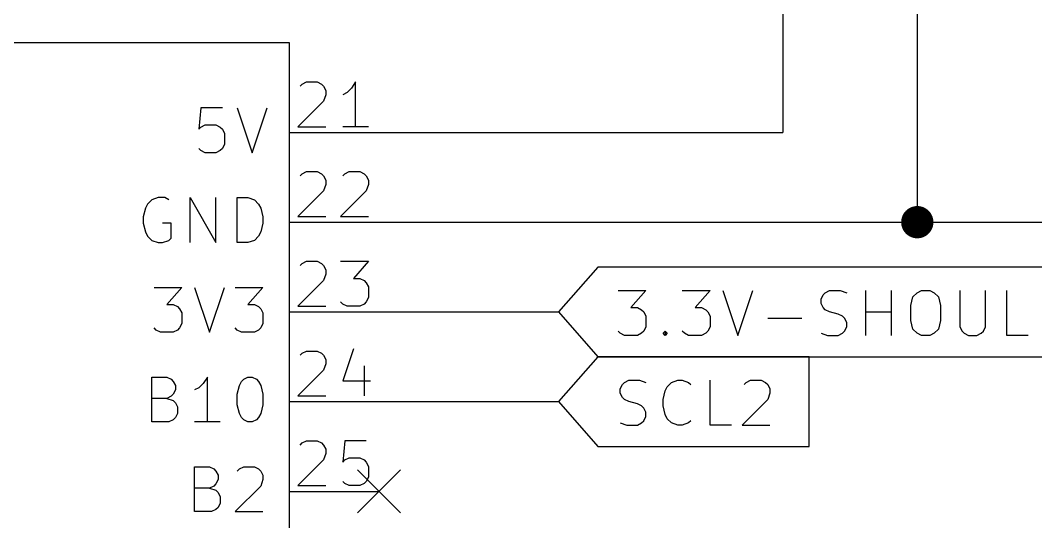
# Model space of a CAD drawing. Extents: x 0.4 to 16.1, y -11.3 to -0.4.
# Drawn here: x 8.3 to 9.432, y -2.834 to -2.275 of the extents above; entities that cross this region are included whole.
import ezdxf

# ---------------------------------------------------------------- set-up
doc = ezdxf.new("R2010")
doc.units = 0
doc.header["$MEASUREMENT"] = 0
for name, color, linetype in [('BLUE2', 5, 'CONTINUOUS'), ('CYAN2', 4, 'CONTINUOUS'), ('GREEN3', 91, 'CONTINUOUS'), ('RED2', 1, 'CONTINUOUS'), ('RED3', 11, 'CONTINUOUS')]:
    doc.layers.add(name, color=color, linetype=linetype)

msp = doc.modelspace()

# ---------------------------------------------------------------- linework, layer by layer
at = {"layer": 'BLUE2', "linetype": 'CONTINUOUS'}
for p, q in [((8.676, -2.776), (8.724, -2.824)), ((8.724, -2.776), (8.676, -2.824))]:
    msp.add_line(p, q, dxfattribs=at)
at = {"layer": 'CYAN2', "linetype": 'CONTINUOUS'}
for p, q in [((8.50143, -2.37262), (8.49905, -2.39643)), ((8.50143, -2.37262), (8.49905, -2.39643)), ((8.52524, -2.37262), (8.50143, -2.37262)), ((8.52524, -2.37262), (8.50143, -2.37262)), ((8.5419, -2.37262), (8.55857, -2.42262)), ((8.5419, -2.37262), (8.55857, -2.42262)), ((8.55857, -2.42262), (8.57524, -2.37262)), ((8.55857, -2.42262), (8.57524, -2.37262)), ((8.49905, -2.39643), (8.50143, -2.39405)), ((8.49905, -2.39643), (8.50143, -2.39405)), ((8.50143, -2.39405), (8.50619, -2.39167)), ((8.50143, -2.39405), (8.50619, -2.39167)), ((8.50619, -2.39167), (8.51809, -2.39167)), ((8.50619, -2.39167), (8.51809, -2.39167)), ((8.51809, -2.39167), (8.52285, -2.39405)), ((8.51809, -2.39167), (8.52285, -2.39405)), ((8.52285, -2.39405), (8.52524, -2.39643)), ((8.52285, -2.39405), (8.52524, -2.39643)), ((8.52524, -2.39643), (8.52762, -2.40119)), ((8.52524, -2.39643), (8.52762, -2.40119)), ((8.52762, -2.40119), (8.52762, -2.41309)), ((8.52762, -2.40119), (8.52762, -2.41309)), ((8.50143, -2.42024), (8.49905, -2.41785)), ((8.50143, -2.42024), (8.49905, -2.41785)), ((8.50619, -2.42262), (8.50143, -2.42024)), ((8.50619, -2.42262), (8.50143, -2.42024)), ((8.52285, -2.42024), (8.51809, -2.42262)), ((8.52285, -2.42024), (8.51809, -2.42262)), ((8.52524, -2.41785), (8.52285, -2.42024)), ((8.52524, -2.41785), (8.52285, -2.42024)), ((8.52762, -2.41309), (8.52524, -2.41785)), ((8.52762, -2.41309), (8.52524, -2.41785)), ((8.51809, -2.42262), (8.50619, -2.42262)), ((8.51809, -2.42262), (8.50619, -2.42262)), ((8.44667, -2.475), (8.4419, -2.47976)), ((8.44667, -2.475), (8.4419, -2.47976)), ((8.45381, -2.47262), (8.44667, -2.475)), ((8.45381, -2.47262), (8.44667, -2.475)), ((8.46095, -2.47262), (8.45381, -2.47262)), ((8.46095, -2.47262), (8.45381, -2.47262)), ((8.46571, -2.475), (8.46095, -2.47262)), ((8.46571, -2.475), (8.46095, -2.47262)), ((8.48952, -2.52262), (8.48952, -2.47262)), ((8.48952, -2.47262), (8.51809, -2.52262)), ((8.48952, -2.52262), (8.48952, -2.47262)), ((8.48952, -2.47262), (8.51809, -2.52262)), ((8.51809, -2.52262), (8.51809, -2.47262)), ((8.51809, -2.52262), (8.51809, -2.47262)), ((8.5419, -2.52262), (8.5419, -2.47262)), ((8.5419, -2.47262), (8.55381, -2.47262)), ((8.5419, -2.52262), (8.5419, -2.47262)), ((8.5419, -2.47262), (8.55381, -2.47262)), ((8.55381, -2.47262), (8.56095, -2.475)), ((8.55381, -2.47262), (8.56095, -2.475)), ((8.56095, -2.475), (8.56571, -2.47976)), ((8.56095, -2.475), (8.56571, -2.47976)), ((8.43952, -2.48452), (8.43714, -2.49405)), ((8.43952, -2.48452), (8.43714, -2.49405)), ((8.4419, -2.47976), (8.43952, -2.48452)), ((8.4419, -2.47976), (8.43952, -2.48452)), ((8.56571, -2.47976), (8.56809, -2.48452)), ((8.56571, -2.47976), (8.56809, -2.48452)), ((8.56809, -2.48452), (8.57047, -2.49405)), ((8.56809, -2.48452), (8.57047, -2.49405)), ((8.43714, -2.49405), (8.43714, -2.50119)), ((8.43714, -2.49405), (8.43714, -2.50119)), ((8.43714, -2.50119), (8.43952, -2.51071)), ((8.43714, -2.50119), (8.43952, -2.51071)), ((8.46809, -2.50119), (8.45857, -2.50119)), ((8.46809, -2.50119), (8.45857, -2.50119)), ((8.46809, -2.51785), (8.46809, -2.50119)), ((8.46809, -2.51785), (8.46809, -2.50119)), ((8.57047, -2.50119), (8.56809, -2.51071)), ((8.57047, -2.50119), (8.56809, -2.51071)), ((8.57047, -2.49405), (8.57047, -2.50119)), ((8.57047, -2.49405), (8.57047, -2.50119)), ((8.43952, -2.51071), (8.4419, -2.51547)), ((8.43952, -2.51071), (8.4419, -2.51547)), ((8.56809, -2.51071), (8.56571, -2.51547)), ((8.56809, -2.51071), (8.56571, -2.51547)), ((8.4419, -2.51547), (8.44667, -2.52024)), ((8.4419, -2.51547), (8.44667, -2.52024)), ((8.44667, -2.52024), (8.45381, -2.52262)), ((8.44667, -2.52024), (8.45381, -2.52262)), ((8.45381, -2.52262), (8.45857, -2.52262)), ((8.45381, -2.52262), (8.45857, -2.52262)), ((8.45857, -2.52262), (8.46571, -2.52024)), ((8.45857, -2.52262), (8.46571, -2.52024)), ((8.46571, -2.52024), (8.46809, -2.51785)), ((8.46571, -2.52024), (8.46809, -2.51785)), ((8.55381, -2.52262), (8.5419, -2.52262)), ((8.55381, -2.52262), (8.5419, -2.52262)), ((8.56095, -2.52024), (8.55381, -2.52262)), ((8.56095, -2.52024), (8.55381, -2.52262)), ((8.56571, -2.51547), (8.56095, -2.52024)), ((8.56571, -2.51547), (8.56095, -2.52024)), ((8.44905, -2.57262), (8.48, -2.57262)), ((8.44905, -2.57262), (8.48, -2.57262)), ((8.48, -2.57262), (8.46333, -2.59167)), ((8.48, -2.57262), (8.46333, -2.59167)), ((8.49428, -2.57262), (8.51095, -2.62262)), ((8.49428, -2.57262), (8.51095, -2.62262)), ((8.51095, -2.62262), (8.52762, -2.57262)), ((8.51095, -2.62262), (8.52762, -2.57262)), ((8.53952, -2.57262), (8.57047, -2.57262)), ((8.53952, -2.57262), (8.57047, -2.57262)), ((8.57047, -2.57262), (8.55381, -2.59167)), ((8.57047, -2.57262), (8.55381, -2.59167)), ((8.46333, -2.59167), (8.47047, -2.59167)), ((8.46333, -2.59167), (8.47047, -2.59167)), ((8.47047, -2.59167), (8.47524, -2.59405)), ((8.47047, -2.59167), (8.47524, -2.59405)), ((8.55381, -2.59167), (8.56095, -2.59167)), ((8.55381, -2.59167), (8.56095, -2.59167)), ((8.56095, -2.59167), (8.56571, -2.59405)), ((8.56095, -2.59167), (8.56571, -2.59405)), ((8.47524, -2.59405), (8.47762, -2.59643)), ((8.47524, -2.59405), (8.47762, -2.59643)), ((8.47762, -2.59643), (8.48, -2.60119)), ((8.47762, -2.59643), (8.48, -2.60119)), ((8.48, -2.60119), (8.48, -2.61309)), ((8.48, -2.60119), (8.48, -2.61309)), ((8.56571, -2.59405), (8.56809, -2.59643)), ((8.56571, -2.59405), (8.56809, -2.59643)), ((8.56809, -2.59643), (8.57047, -2.60119)), ((8.56809, -2.59643), (8.57047, -2.60119)), ((8.57047, -2.60119), (8.57047, -2.61309)), ((8.57047, -2.60119), (8.57047, -2.61309)), ((8.48, -2.61309), (8.47762, -2.61785)), ((8.48, -2.61309), (8.47762, -2.61785)), ((8.57047, -2.61309), (8.56809, -2.61785)), ((8.57047, -2.61309), (8.56809, -2.61785)), ((8.45143, -2.62024), (8.44905, -2.61785)), ((8.45143, -2.62024), (8.44905, -2.61785)), ((8.45619, -2.62262), (8.45143, -2.62024)), ((8.45619, -2.62262), (8.45143, -2.62024)), ((8.47047, -2.62262), (8.45619, -2.62262)), ((8.47047, -2.62262), (8.45619, -2.62262)), ((8.47524, -2.62024), (8.47047, -2.62262)), ((8.47524, -2.62024), (8.47047, -2.62262)), ((8.47762, -2.61785), (8.47524, -2.62024)), ((8.47762, -2.61785), (8.47524, -2.62024)), ((8.5419, -2.62024), (8.53952, -2.61785)), ((8.5419, -2.62024), (8.53952, -2.61785)), ((8.54667, -2.62262), (8.5419, -2.62024)), ((8.54667, -2.62262), (8.5419, -2.62024)), ((8.56095, -2.62262), (8.54667, -2.62262)), ((8.56095, -2.62262), (8.54667, -2.62262)), ((8.56571, -2.62024), (8.56095, -2.62262)), ((8.56571, -2.62024), (8.56095, -2.62262)), ((8.56809, -2.61785), (8.56571, -2.62024)), ((8.56809, -2.61785), (8.56571, -2.62024)), ((8.44667, -2.72262), (8.44667, -2.67262)), ((8.44667, -2.67262), (8.46333, -2.67262)), ((8.44667, -2.72262), (8.44667, -2.67262)), ((8.44667, -2.67262), (8.46333, -2.67262)), ((8.46333, -2.67262), (8.46809, -2.675)), ((8.46333, -2.67262), (8.46809, -2.675)), ((8.46809, -2.675), (8.47047, -2.67738)), ((8.46809, -2.675), (8.47047, -2.67738)), ((8.47047, -2.67738), (8.47285, -2.68214)), ((8.47047, -2.67738), (8.47285, -2.68214)), ((8.47285, -2.68214), (8.47285, -2.6869)), ((8.47285, -2.68214), (8.47285, -2.6869)), ((8.50381, -2.67976), (8.49905, -2.68452)), ((8.50381, -2.67976), (8.49905, -2.68452)), ((8.50857, -2.67262), (8.50381, -2.67976)), ((8.50857, -2.67262), (8.50381, -2.67976)), ((8.50857, -2.72262), (8.50857, -2.67262)), ((8.50857, -2.72262), (8.50857, -2.67262)), ((8.5419, -2.69167), (8.54428, -2.68214)), ((8.5419, -2.69167), (8.54428, -2.68214)), ((8.54428, -2.68214), (8.54667, -2.67738)), ((8.54428, -2.68214), (8.54667, -2.67738)), ((8.54667, -2.67738), (8.54905, -2.675)), ((8.54667, -2.67738), (8.54905, -2.675)), ((8.54905, -2.675), (8.55381, -2.67262)), ((8.54905, -2.675), (8.55381, -2.67262)), ((8.55381, -2.67262), (8.55857, -2.67262)), ((8.55381, -2.67262), (8.55857, -2.67262)), ((8.55857, -2.67262), (8.56333, -2.675)), ((8.55857, -2.67262), (8.56333, -2.675)), ((8.56333, -2.675), (8.56571, -2.67738)), ((8.56333, -2.675), (8.56571, -2.67738)), ((8.56571, -2.67738), (8.56809, -2.68214)), ((8.56571, -2.67738), (8.56809, -2.68214)), ((8.56809, -2.68214), (8.57047, -2.69167)), ((8.56809, -2.68214), (8.57047, -2.69167)), ((8.46809, -2.69405), (8.46333, -2.69643)), ((8.46809, -2.69405), (8.46333, -2.69643)), ((8.47047, -2.69167), (8.46809, -2.69405)), ((8.47047, -2.69167), (8.46809, -2.69405)), ((8.47285, -2.6869), (8.47047, -2.69167)), ((8.47285, -2.6869), (8.47047, -2.69167)), ((8.49905, -2.68452), (8.49428, -2.6869)), ((8.49905, -2.68452), (8.49428, -2.6869)), ((8.5419, -2.70357), (8.5419, -2.69167)), ((8.5419, -2.70357), (8.5419, -2.69167)), ((8.57047, -2.69167), (8.57047, -2.70357)), ((8.57047, -2.69167), (8.57047, -2.70357)), ((8.46333, -2.69643), (8.44667, -2.69643)), ((8.46333, -2.69643), (8.44667, -2.69643)), ((8.46333, -2.69643), (8.47047, -2.69881)), ((8.46333, -2.69643), (8.47047, -2.69881)), ((8.47047, -2.69881), (8.47285, -2.70119)), ((8.47047, -2.69881), (8.47285, -2.70119)), ((8.47285, -2.70119), (8.47524, -2.70595)), ((8.47285, -2.70119), (8.47524, -2.70595)), ((8.54428, -2.71309), (8.5419, -2.70357)), ((8.54428, -2.71309), (8.5419, -2.70357)), ((8.57047, -2.70357), (8.56809, -2.71309)), ((8.57047, -2.70357), (8.56809, -2.71309)), ((8.47524, -2.71309), (8.47285, -2.71785)), ((8.47524, -2.71309), (8.47285, -2.71785)), ((8.47524, -2.70595), (8.47524, -2.71309)), ((8.47524, -2.70595), (8.47524, -2.71309)), ((8.54667, -2.71785), (8.54428, -2.71309)), ((8.54667, -2.71785), (8.54428, -2.71309)), ((8.56809, -2.71309), (8.56571, -2.71785)), ((8.56809, -2.71309), (8.56571, -2.71785)), ((8.46571, -2.72262), (8.44667, -2.72262)), ((8.46571, -2.72262), (8.44667, -2.72262)), ((8.47047, -2.72024), (8.46571, -2.72262)), ((8.47047, -2.72024), (8.46571, -2.72262)), ((8.47285, -2.71785), (8.47047, -2.72024)), ((8.47285, -2.71785), (8.47047, -2.72024)), ((8.52285, -2.72262), (8.49428, -2.72262)), ((8.52285, -2.72262), (8.49428, -2.72262)), ((8.54905, -2.72024), (8.54667, -2.71785)), ((8.54905, -2.72024), (8.54667, -2.71785)), ((8.55381, -2.72262), (8.54905, -2.72024)), ((8.55381, -2.72262), (8.54905, -2.72024)), ((8.55857, -2.72262), (8.55381, -2.72262)), ((8.55857, -2.72262), (8.55381, -2.72262)), ((8.56333, -2.72024), (8.55857, -2.72262)), ((8.56333, -2.72024), (8.55857, -2.72262)), ((8.56571, -2.71785), (8.56333, -2.72024)), ((8.56571, -2.71785), (8.56333, -2.72024)), ((8.49428, -2.82262), (8.49428, -2.77262)), ((8.49428, -2.77262), (8.51095, -2.77262)), ((8.49428, -2.82262), (8.49428, -2.77262)), ((8.49428, -2.77262), (8.51095, -2.77262)), ((8.51095, -2.77262), (8.51571, -2.775)), ((8.51095, -2.77262), (8.51571, -2.775)), ((8.54428, -2.775), (8.54905, -2.77262)), ((8.54428, -2.775), (8.54905, -2.77262)), ((8.54905, -2.77262), (8.56095, -2.77262)), ((8.54905, -2.77262), (8.56095, -2.77262)), ((8.56095, -2.77262), (8.56571, -2.775)), ((8.56095, -2.77262), (8.56571, -2.775)), ((8.51571, -2.775), (8.51809, -2.77738)), ((8.51571, -2.775), (8.51809, -2.77738)), ((8.51809, -2.77738), (8.52047, -2.78214)), ((8.51809, -2.77738), (8.52047, -2.78214)), ((8.52047, -2.78214), (8.52047, -2.7869)), ((8.52047, -2.78214), (8.52047, -2.7869)), ((8.5419, -2.77738), (8.54428, -2.775)), ((8.5419, -2.77738), (8.54428, -2.775)), ((8.56571, -2.775), (8.56809, -2.77738)), ((8.56571, -2.775), (8.56809, -2.77738)), ((8.56809, -2.77738), (8.57047, -2.78214)), ((8.56809, -2.77738), (8.57047, -2.78214)), ((8.57047, -2.78214), (8.57047, -2.7869)), ((8.57047, -2.78214), (8.57047, -2.7869)), ((8.51571, -2.79405), (8.51095, -2.79643)), ((8.51571, -2.79405), (8.51095, -2.79643)), ((8.51809, -2.79167), (8.51571, -2.79405)), ((8.51809, -2.79167), (8.51571, -2.79405)), ((8.52047, -2.7869), (8.51809, -2.79167)), ((8.52047, -2.7869), (8.51809, -2.79167)), ((8.56809, -2.79405), (8.53952, -2.82262)), ((8.56809, -2.79405), (8.53952, -2.82262)), ((8.57047, -2.7869), (8.56809, -2.79405)), ((8.57047, -2.7869), (8.56809, -2.79405)), ((8.51095, -2.79643), (8.49428, -2.79643)), ((8.51095, -2.79643), (8.49428, -2.79643)), ((8.51095, -2.79643), (8.51809, -2.79881)), ((8.51095, -2.79643), (8.51809, -2.79881)), ((8.51809, -2.79881), (8.52047, -2.80119)), ((8.51809, -2.79881), (8.52047, -2.80119)), ((8.52047, -2.80119), (8.52285, -2.80595)), ((8.52047, -2.80119), (8.52285, -2.80595)), ((8.52285, -2.80595), (8.52285, -2.81309)), ((8.52285, -2.80595), (8.52285, -2.81309)), ((8.52047, -2.81785), (8.51809, -2.82024)), ((8.52047, -2.81785), (8.51809, -2.82024)), ((8.52285, -2.81309), (8.52047, -2.81785)), ((8.52285, -2.81309), (8.52047, -2.81785)), ((8.51333, -2.82262), (8.49428, -2.82262)), ((8.51333, -2.82262), (8.49428, -2.82262)), ((8.51809, -2.82024), (8.51333, -2.82262)), ((8.51809, -2.82024), (8.51333, -2.82262)), ((8.53952, -2.82262), (8.57047, -2.82262)), ((8.53952, -2.82262), (8.57047, -2.82262))]:
    msp.add_line(p, q, dxfattribs=at)
at = {"layer": 'GREEN3', "linetype": 'CONTINUOUS'}
for p, q in [((9.3, -2.15), (9.3, -2.5)), ((9.15, -2.25), (9.15, -2.4)), ((8.7, -2.4), (9.15, -2.4)), ((8.7, -2.5), (9.3, -2.5)), ((9.3, -2.5), (9.85, -2.5)), ((8.7, -2.6), (8.9, -2.6)), ((8.7, -2.7), (8.9, -2.7))]:
    msp.add_line(p, q, dxfattribs=at)
at = {"layer": 'GREEN3', "const_width": 0.018}
msp.add_lwpolyline([(9.291, -2.5, 1), (9.309, -2.5, 1)], format="xyb", close=True, dxfattribs=at)
at = {"layer": 'RED2', "linetype": 'CONTINUOUS'}
for p, q in [((8.6, -2.3), (8, -2.3)), ((8.6, -4.35), (8.6, -2.3)), ((8.6, -2.4), (8.7, -2.4)), ((8.6, -2.4), (8.7, -2.4)), ((8.6, -2.5), (8.7, -2.5)), ((8.6, -2.5), (8.7, -2.5)), ((8.94375, -2.54998), (8.9, -2.6)), ((9.60806, -2.54998), (8.94375, -2.54998)), ((8.96652, -2.57619), (8.99747, -2.57619)), ((8.99747, -2.57619), (8.9808, -2.59524)), ((9.03795, -2.57619), (9.0689, -2.57619)), ((9.0689, -2.57619), (9.05223, -2.59524)), ((9.08319, -2.57619), (9.09985, -2.62619)), ((9.09985, -2.62619), (9.11652, -2.57619)), ((9.19509, -2.58095), (9.19747, -2.57857)), ((9.19747, -2.57857), (9.20223, -2.57619)), ((9.20223, -2.57619), (9.21414, -2.57619)), ((9.21414, -2.57619), (9.22128, -2.57857)), ((9.24271, -2.62619), (9.24271, -2.57619)), ((9.27128, -2.62619), (9.27128, -2.57619)), ((9.29509, -2.58333), (9.29985, -2.57857)), ((9.29985, -2.57857), (9.30461, -2.57619)), ((9.30461, -2.57619), (9.31414, -2.57619)), ((9.31414, -2.57619), (9.3189, -2.57857)), ((9.3189, -2.57857), (9.32366, -2.58333)), ((9.34747, -2.57619), (9.34747, -2.61667)), ((9.37604, -2.61667), (9.37604, -2.57619)), ((9.39985, -2.62619), (9.39985, -2.57619)), ((9.19271, -2.58572), (9.19509, -2.58095)), ((9.19271, -2.59048), (9.19271, -2.58572)), ((9.19509, -2.59524), (9.19271, -2.59048)), ((9.29271, -2.59286), (9.29509, -2.58333)), ((9.32366, -2.58333), (9.32604, -2.59286)), ((8.6, -2.6), (8.7, -2.6)), ((8.6, -2.6), (8.7, -2.6)), ((8.9, -2.6), (8.94375, -2.65002)), ((8.9808, -2.59524), (8.98795, -2.59524)), ((8.98795, -2.59524), (8.99271, -2.59762)), ((8.99271, -2.59762), (8.99509, -2.6)), ((8.99509, -2.6), (8.99747, -2.60476)), ((9.05223, -2.59524), (9.05938, -2.59524)), ((9.05938, -2.59524), (9.06414, -2.59762)), ((9.06414, -2.59762), (9.06652, -2.6)), ((9.06652, -2.6), (9.0689, -2.60476)), ((9.19747, -2.59762), (9.19509, -2.59524)), ((9.20223, -2.6), (9.19747, -2.59762)), ((9.21176, -2.60238), (9.20223, -2.6)), ((9.21652, -2.60476), (9.21176, -2.60238)), ((9.24271, -2.6), (9.27128, -2.6)), ((9.29271, -2.60952), (9.29271, -2.59286)), ((9.32604, -2.59286), (9.32604, -2.60952)), ((8.99747, -2.60476), (8.99747, -2.61667)), ((9.0689, -2.60476), (9.0689, -2.61667)), ((9.13319, -2.60715), (9.17128, -2.60715)), ((9.2189, -2.60715), (9.21652, -2.60476)), ((9.22128, -2.61191), (9.2189, -2.60715)), ((9.22128, -2.61667), (9.22128, -2.61191)), ((9.29509, -2.61905), (9.29271, -2.60952)), ((9.32604, -2.60952), (9.32366, -2.61905)), ((8.9689, -2.62381), (8.96652, -2.62143)), ((8.97366, -2.62619), (8.9689, -2.62381)), ((8.98795, -2.62619), (8.97366, -2.62619)), ((8.99271, -2.62381), (8.98795, -2.62619)), ((8.99509, -2.62143), (8.99271, -2.62381)), ((8.99747, -2.61667), (8.99509, -2.62143)), ((9.01652, -2.62381), (9.0189, -2.62143)), ((9.0189, -2.62619), (9.01652, -2.62381)), ((9.0189, -2.62143), (9.02128, -2.62381)), ((9.0189, -2.62143), (9.0189, -2.62619)), ((9.02128, -2.62381), (9.0189, -2.62619)), ((9.04033, -2.62381), (9.03795, -2.62143)), ((9.04509, -2.62619), (9.04033, -2.62381)), ((9.05938, -2.62619), (9.04509, -2.62619)), ((9.06414, -2.62381), (9.05938, -2.62619)), ((9.06652, -2.62143), (9.06414, -2.62381)), ((9.0689, -2.61667), (9.06652, -2.62143)), ((9.19271, -2.62381), (9.19985, -2.62619)), ((9.19985, -2.62619), (9.21176, -2.62619)), ((9.21176, -2.62619), (9.21652, -2.62381)), ((9.21652, -2.62381), (9.2189, -2.62143)), ((9.2189, -2.62143), (9.22128, -2.61667)), ((9.29985, -2.62381), (9.29509, -2.61905)), ((9.30461, -2.62619), (9.29985, -2.62381)), ((9.31414, -2.62619), (9.30461, -2.62619)), ((9.3189, -2.62381), (9.31414, -2.62619)), ((9.32366, -2.61905), (9.3189, -2.62381)), ((9.34747, -2.61667), (9.34985, -2.62143)), ((9.34985, -2.62143), (9.35223, -2.62381)), ((9.35223, -2.62381), (9.357, -2.62619)), ((9.357, -2.62619), (9.36652, -2.62619)), ((9.36652, -2.62619), (9.37128, -2.62381)), ((9.37128, -2.62381), (9.37366, -2.62143)), ((9.37366, -2.62143), (9.37604, -2.61667)), ((9.42366, -2.62619), (9.39985, -2.62619)), ((8.94375, -2.64998), (8.9, -2.7)), ((9.17948, -2.64998), (8.94375, -2.64998)), ((8.94375, -2.65002), (9.60806, -2.65002)), ((9.17948, -2.7), (9.17948, -2.64998)), ((8.9689, -2.68572), (8.97128, -2.68095)), ((8.97128, -2.68095), (8.97366, -2.67857)), ((8.97366, -2.67857), (8.97843, -2.67619)), ((8.97843, -2.67619), (8.99033, -2.67619)), ((8.99033, -2.67619), (8.99747, -2.67857)), ((9.02128, -2.68333), (9.02604, -2.67857)), ((9.02604, -2.67857), (9.03319, -2.67619)), ((9.03319, -2.67619), (9.03795, -2.67619)), ((9.03795, -2.67619), (9.04509, -2.67857)), ((9.04509, -2.67857), (9.04747, -2.68095)), ((9.0689, -2.72619), (9.0689, -2.67619)), ((9.107, -2.68095), (9.10938, -2.67857)), ((9.10938, -2.67857), (9.11414, -2.67619)), ((9.11414, -2.67619), (9.12604, -2.67619)), ((9.12604, -2.67619), (9.1308, -2.67857)), ((9.1308, -2.67857), (9.13319, -2.68095)), ((9.13319, -2.68095), (9.13557, -2.68572)), ((8.9689, -2.69048), (8.9689, -2.68572)), ((8.97128, -2.69524), (8.9689, -2.69048)), ((9.01652, -2.69762), (9.0189, -2.6881)), ((9.0189, -2.6881), (9.02128, -2.68333)), ((9.13557, -2.69048), (9.13319, -2.69762)), ((9.13557, -2.68572), (9.13557, -2.69048)), ((8.6, -2.7), (8.7, -2.7)), ((8.6, -2.7), (8.7, -2.7)), ((8.9, -2.7), (8.94375, -2.75002)), ((8.97366, -2.69762), (8.97128, -2.69524)), ((8.97843, -2.7), (8.97366, -2.69762)), ((8.98795, -2.70238), (8.97843, -2.7)), ((8.99271, -2.70476), (8.98795, -2.70238)), ((8.99509, -2.70715), (8.99271, -2.70476)), ((9.01652, -2.70476), (9.01652, -2.69762)), ((9.0189, -2.71429), (9.01652, -2.70476)), ((9.13319, -2.69762), (9.10461, -2.72619)), ((9.17948, -2.75002), (9.17948, -2.7)), ((8.99747, -2.71191), (8.99509, -2.70715)), ((8.99509, -2.72143), (8.99747, -2.71667)), ((8.99747, -2.71667), (8.99747, -2.71191)), ((9.02128, -2.71905), (9.0189, -2.71429)), ((8.9689, -2.72381), (8.97604, -2.72619)), ((8.97604, -2.72619), (8.98795, -2.72619)), ((8.98795, -2.72619), (8.99271, -2.72381)), ((8.99271, -2.72381), (8.99509, -2.72143)), ((9.02604, -2.72381), (9.02128, -2.71905)), ((9.03319, -2.72619), (9.02604, -2.72381)), ((9.03795, -2.72619), (9.03319, -2.72619)), ((9.04509, -2.72381), (9.03795, -2.72619)), ((9.04747, -2.72143), (9.04509, -2.72381)), ((9.09271, -2.72619), (9.0689, -2.72619)), ((9.10461, -2.72619), (9.13557, -2.72619)), ((8.94375, -2.75002), (9.17948, -2.75002)), ((8.6, -2.8), (8.7, -2.8)), ((8.6, -2.8), (8.7, -2.8))]:
    msp.add_line(p, q, dxfattribs=at)
at = {"layer": 'RED3', "linetype": 'CONTINUOUS'}
for p, q in [((8.6119, -2.34838), (8.61428, -2.346)), ((8.6119, -2.34838), (8.61428, -2.346)), ((8.61428, -2.346), (8.61905, -2.34362)), ((8.61428, -2.346), (8.61905, -2.34362)), ((8.61905, -2.34362), (8.63095, -2.34362)), ((8.61905, -2.34362), (8.63095, -2.34362)), ((8.63095, -2.34362), (8.63571, -2.346)), ((8.63095, -2.34362), (8.63571, -2.346)), ((8.63571, -2.346), (8.63809, -2.34838)), ((8.63571, -2.346), (8.63809, -2.34838)), ((8.63809, -2.34838), (8.64047, -2.35314)), ((8.63809, -2.34838), (8.64047, -2.35314)), ((8.64047, -2.35314), (8.64047, -2.3579)), ((8.64047, -2.35314), (8.64047, -2.3579)), ((8.66905, -2.35076), (8.66428, -2.35552)), ((8.66905, -2.35076), (8.66428, -2.35552)), ((8.67381, -2.34362), (8.66905, -2.35076)), ((8.67381, -2.34362), (8.66905, -2.35076)), ((8.67381, -2.39362), (8.67381, -2.34362)), ((8.67381, -2.39362), (8.67381, -2.34362)), ((8.63809, -2.36505), (8.60952, -2.39362)), ((8.63809, -2.36505), (8.60952, -2.39362)), ((8.64047, -2.3579), (8.63809, -2.36505)), ((8.64047, -2.3579), (8.63809, -2.36505)), ((8.66428, -2.35552), (8.65952, -2.3579)), ((8.66428, -2.35552), (8.65952, -2.3579)), ((8.60952, -2.39362), (8.64047, -2.39362)), ((8.60952, -2.39362), (8.64047, -2.39362)), ((8.68809, -2.39362), (8.65952, -2.39362)), ((8.68809, -2.39362), (8.65952, -2.39362)), ((8.61428, -2.446), (8.61905, -2.44362)), ((8.61428, -2.446), (8.61905, -2.44362)), ((8.61905, -2.44362), (8.63095, -2.44362)), ((8.61905, -2.44362), (8.63095, -2.44362)), ((8.63095, -2.44362), (8.63571, -2.446)), ((8.63095, -2.44362), (8.63571, -2.446)), ((8.6619, -2.446), (8.66667, -2.44362)), ((8.6619, -2.446), (8.66667, -2.44362)), ((8.66667, -2.44362), (8.67857, -2.44362)), ((8.66667, -2.44362), (8.67857, -2.44362)), ((8.67857, -2.44362), (8.68333, -2.446)), ((8.67857, -2.44362), (8.68333, -2.446)), ((8.6119, -2.44838), (8.61428, -2.446)), ((8.6119, -2.44838), (8.61428, -2.446)), ((8.63571, -2.446), (8.63809, -2.44838)), ((8.63571, -2.446), (8.63809, -2.44838)), ((8.63809, -2.44838), (8.64047, -2.45314)), ((8.63809, -2.44838), (8.64047, -2.45314)), ((8.64047, -2.45314), (8.64047, -2.4579)), ((8.64047, -2.45314), (8.64047, -2.4579)), ((8.65952, -2.44838), (8.6619, -2.446)), ((8.65952, -2.44838), (8.6619, -2.446)), ((8.68333, -2.446), (8.68571, -2.44838)), ((8.68333, -2.446), (8.68571, -2.44838)), ((8.68571, -2.44838), (8.68809, -2.45314)), ((8.68571, -2.44838), (8.68809, -2.45314)), ((8.68809, -2.45314), (8.68809, -2.4579)), ((8.68809, -2.45314), (8.68809, -2.4579)), ((8.63809, -2.46505), (8.60952, -2.49362)), ((8.63809, -2.46505), (8.60952, -2.49362)), ((8.64047, -2.4579), (8.63809, -2.46505)), ((8.64047, -2.4579), (8.63809, -2.46505)), ((8.68571, -2.46505), (8.65714, -2.49362)), ((8.68571, -2.46505), (8.65714, -2.49362)), ((8.68809, -2.4579), (8.68571, -2.46505)), ((8.68809, -2.4579), (8.68571, -2.46505)), ((8.60952, -2.49362), (8.64047, -2.49362)), ((8.60952, -2.49362), (8.64047, -2.49362)), ((8.65714, -2.49362), (8.68809, -2.49362)), ((8.65714, -2.49362), (8.68809, -2.49362)), ((8.6119, -2.54838), (8.61428, -2.546)), ((8.6119, -2.54838), (8.61428, -2.546)), ((8.61428, -2.546), (8.61905, -2.54362)), ((8.61428, -2.546), (8.61905, -2.54362)), ((8.61905, -2.54362), (8.63095, -2.54362)), ((8.61905, -2.54362), (8.63095, -2.54362)), ((8.63095, -2.54362), (8.63571, -2.546)), ((8.63095, -2.54362), (8.63571, -2.546)), ((8.63571, -2.546), (8.63809, -2.54838)), ((8.63571, -2.546), (8.63809, -2.54838)), ((8.65714, -2.54362), (8.68809, -2.54362)), ((8.65714, -2.54362), (8.68809, -2.54362)), ((8.68809, -2.54362), (8.67143, -2.56267)), ((8.68809, -2.54362), (8.67143, -2.56267)), ((8.63809, -2.54838), (8.64047, -2.55314)), ((8.63809, -2.54838), (8.64047, -2.55314)), ((8.64047, -2.5579), (8.63809, -2.56505)), ((8.64047, -2.5579), (8.63809, -2.56505)), ((8.64047, -2.55314), (8.64047, -2.5579)), ((8.64047, -2.55314), (8.64047, -2.5579)), ((8.63809, -2.56505), (8.60952, -2.59362)), ((8.63809, -2.56505), (8.60952, -2.59362)), ((8.67143, -2.56267), (8.67857, -2.56267)), ((8.67143, -2.56267), (8.67857, -2.56267)), ((8.67857, -2.56267), (8.68333, -2.56505)), ((8.67857, -2.56267), (8.68333, -2.56505)), ((8.68333, -2.56505), (8.68571, -2.56743)), ((8.68333, -2.56505), (8.68571, -2.56743)), ((8.68571, -2.56743), (8.68809, -2.57219)), ((8.68571, -2.56743), (8.68809, -2.57219)), ((8.68809, -2.57219), (8.68809, -2.58409)), ((8.68809, -2.57219), (8.68809, -2.58409)), ((8.65952, -2.59124), (8.65714, -2.58885)), ((8.65952, -2.59124), (8.65714, -2.58885)), ((8.66428, -2.59362), (8.65952, -2.59124)), ((8.66428, -2.59362), (8.65952, -2.59124)), ((8.68333, -2.59124), (8.67857, -2.59362)), ((8.68333, -2.59124), (8.67857, -2.59362)), ((8.68571, -2.58885), (8.68333, -2.59124)), ((8.68571, -2.58885), (8.68333, -2.59124)), ((8.68809, -2.58409), (8.68571, -2.58885)), ((8.68809, -2.58409), (8.68571, -2.58885)), ((8.60952, -2.59362), (8.64047, -2.59362)), ((8.60952, -2.59362), (8.64047, -2.59362)), ((8.67857, -2.59362), (8.66428, -2.59362)), ((8.67857, -2.59362), (8.66428, -2.59362)), ((8.6119, -2.64838), (8.61428, -2.646)), ((8.6119, -2.64838), (8.61428, -2.646)), ((8.61428, -2.646), (8.61905, -2.64362)), ((8.61428, -2.646), (8.61905, -2.64362)), ((8.61905, -2.64362), (8.63095, -2.64362)), ((8.61905, -2.64362), (8.63095, -2.64362)), ((8.63095, -2.64362), (8.63571, -2.646)), ((8.63095, -2.64362), (8.63571, -2.646)), ((8.63571, -2.646), (8.63809, -2.64838)), ((8.63571, -2.646), (8.63809, -2.64838)), ((8.63809, -2.64838), (8.64047, -2.65314)), ((8.63809, -2.64838), (8.64047, -2.65314)), ((8.67143, -2.64124), (8.65952, -2.67695)), ((8.67143, -2.64124), (8.65952, -2.67695)), ((8.64047, -2.6579), (8.63809, -2.66505)), ((8.64047, -2.6579), (8.63809, -2.66505)), ((8.64047, -2.65314), (8.64047, -2.6579)), ((8.64047, -2.65314), (8.64047, -2.6579)), ((8.63809, -2.66505), (8.60952, -2.69362)), ((8.63809, -2.66505), (8.60952, -2.69362)), ((8.68333, -2.66028), (8.68333, -2.69362)), ((8.68333, -2.66028), (8.68333, -2.69362)), ((8.65952, -2.67695), (8.69047, -2.67695)), ((8.65952, -2.67695), (8.69047, -2.67695)), ((8.60952, -2.69362), (8.64047, -2.69362)), ((8.60952, -2.69362), (8.64047, -2.69362)), ((8.6119, -2.74838), (8.61428, -2.746)), ((8.6119, -2.74838), (8.61428, -2.746)), ((8.61428, -2.746), (8.61905, -2.74362)), ((8.61428, -2.746), (8.61905, -2.74362)), ((8.61905, -2.74362), (8.63095, -2.74362)), ((8.61905, -2.74362), (8.63095, -2.74362)), ((8.63095, -2.74362), (8.63571, -2.746)), ((8.63095, -2.74362), (8.63571, -2.746)), ((8.63571, -2.746), (8.63809, -2.74838)), ((8.63571, -2.746), (8.63809, -2.74838)), ((8.63809, -2.74838), (8.64047, -2.75314)), ((8.63809, -2.74838), (8.64047, -2.75314)), ((8.6619, -2.74362), (8.65952, -2.76743)), ((8.6619, -2.74362), (8.65952, -2.76743)), ((8.68571, -2.74362), (8.6619, -2.74362)), ((8.68571, -2.74362), (8.6619, -2.74362)), ((8.64047, -2.7579), (8.63809, -2.76505)), ((8.64047, -2.7579), (8.63809, -2.76505)), ((8.64047, -2.75314), (8.64047, -2.7579)), ((8.64047, -2.75314), (8.64047, -2.7579)), ((8.63809, -2.76505), (8.60952, -2.79362)), ((8.63809, -2.76505), (8.60952, -2.79362)), ((8.65952, -2.76743), (8.6619, -2.76505)), ((8.65952, -2.76743), (8.6619, -2.76505)), ((8.6619, -2.76505), (8.66667, -2.76267)), ((8.6619, -2.76505), (8.66667, -2.76267)), ((8.66667, -2.76267), (8.67857, -2.76267)), ((8.66667, -2.76267), (8.67857, -2.76267)), ((8.67857, -2.76267), (8.68333, -2.76505)), ((8.67857, -2.76267), (8.68333, -2.76505)), ((8.68333, -2.76505), (8.68571, -2.76743)), ((8.68333, -2.76505), (8.68571, -2.76743)), ((8.68571, -2.76743), (8.68809, -2.77219)), ((8.68571, -2.76743), (8.68809, -2.77219)), ((8.68809, -2.77219), (8.68809, -2.78409)), ((8.68809, -2.77219), (8.68809, -2.78409)), ((8.68809, -2.78409), (8.68571, -2.78885)), ((8.68809, -2.78409), (8.68571, -2.78885)), ((8.60952, -2.79362), (8.64047, -2.79362)), ((8.60952, -2.79362), (8.64047, -2.79362)), ((8.6619, -2.79124), (8.65952, -2.78885)), ((8.6619, -2.79124), (8.65952, -2.78885)), ((8.66667, -2.79362), (8.6619, -2.79124)), ((8.66667, -2.79362), (8.6619, -2.79124)), ((8.67857, -2.79362), (8.66667, -2.79362)), ((8.67857, -2.79362), (8.66667, -2.79362)), ((8.68333, -2.79124), (8.67857, -2.79362)), ((8.68333, -2.79124), (8.67857, -2.79362)), ((8.68571, -2.78885), (8.68333, -2.79124)), ((8.68571, -2.78885), (8.68333, -2.79124))]:
    msp.add_line(p, q, dxfattribs=at)

doc.saveas('drawing.dxf')
